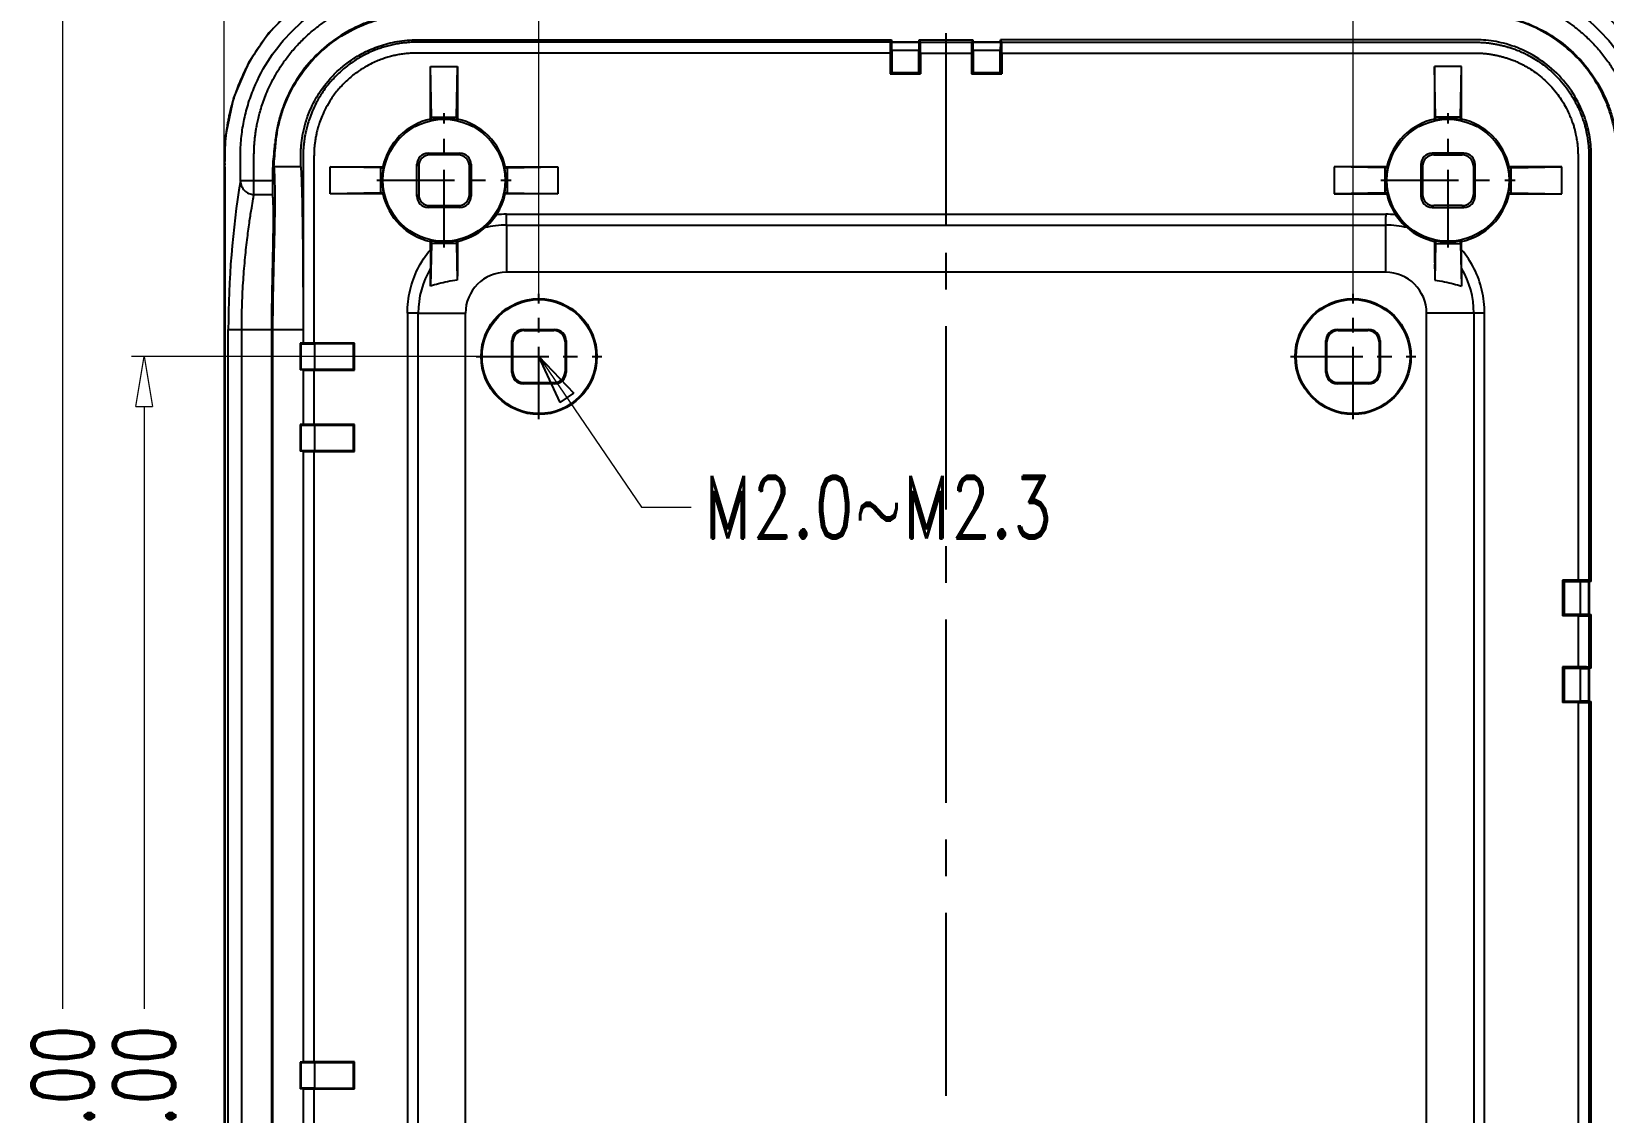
# Model space of a CAD drawing. Header units: millimetres. Extents: x 1204 to 1781, y 423 to 610.
# Drawn here: x 1635.8 to 1693.7, y 546.9 to 586.8 of the extents above; entities that cross this region are included whole.
import ezdxf

# ---------------------------------------------------------------- set-up
doc = ezdxf.new("R2010")
doc.units = ezdxf.units.MM
doc.linetypes.add('CENTER', pattern=[50.8, 31.75, -6.35, 6.35, -6.35])
doc.layers.add('dim', color=82, linetype='Continuous', lineweight=9)
doc.styles.add('ROMAND', font='romand.shx', dxfattribs={"width": 0.75, "bigfont": 'gbcbig.shx'})
doc.dimstyles.new('YanXiu', dxfattribs={"dimtxt": 2.5, "dimasz": 2.2, "dimexe": 1, "dimexo": 0, "dimgap": 0.66, "dimtad": 0, "dimzin": 1, "dimdsep": 46, "dimtxsty": 'ROMAND', "dimblk": 'CLOSEDBLANK', "dimcen": 0, "dimclrd": 3, "dimclre": 3, "dimclrt": 7, "dimazin": 0, "dimtfac": 1, "dimtofl": 0, "dimtmove": 0, "dimatfit": 3, "dimldrblk": 'CLOSEDBLANK', "dimfxl": 1, "dimlwd": 5, "dimlwe": 5, "dimarcsym": 0})

# ---------------------------------------------------------------- blocks, each defined once
blk = doc.blocks.new('_ClosedBlank')
at = {"color": 0, "linetype": 'ByBlock', "lineweight": -2}
for p, q in [((-1, 0.167), (0, 0)), ((-1, 0.167), (-1, -0.167)), ((0, 0), (-1, -0.167))]:
    blk.add_line(p, q, dxfattribs=at)
blk = doc.blocks.new('*D16')
at = {"layer": 'Defpoints', "color": 0}
for p in [(1652.169, 574.768), (1639.924, 518.768), (1652.169, 518.768)]:
    blk.add_point(p, dxfattribs=at)
at = {"layer": 'dim', "color": 3, "lineweight": 5}
for p, q in [((1652.169, 574.768), (1639.464, 574.768)), ((1639.924, 572.928), (1639.924, 550.719)), ((1639.924, 520.608), (1639.924, 542.817)), ((1652.169, 518.768), (1639.464, 518.768))]:
    blk.add_line(p, q, dxfattribs=at)
at = {"layer": 'dim', "color": 3, "lineweight": 5, "xscale": 1.84, "yscale": 1.84, "zscale": 1.84}
for p, rotation in [((1639.924, 574.768), 90), ((1639.924, 518.768), 270)]:
    blk.add_blockref('_ClosedBlank', p, dxfattribs=dict(at, rotation=rotation))
at = {"layer": 'dim', "color": 7, "insert": (1639.924, 546.768), "char_height": 2.3, "attachment_point": 5, "rotation": 90, "style": 'ROMAND'}
blk.add_mtext('56.00', dxfattribs=at)
blk = doc.blocks.new('*D17')
at = {"layer": 'Defpoints', "color": 0}
for p in [(1650.78, 589.268), (1636.924, 504.268), (1650.78, 504.268)]:
    blk.add_point(p, dxfattribs=at)
at = {"layer": 'dim', "color": 3, "lineweight": 5}
for p, q in [((1650.78, 589.268), (1636.464, 589.268)), ((1636.924, 587.428), (1636.924, 550.719)), ((1636.924, 506.108), (1636.924, 542.817)), ((1650.78, 504.268), (1636.464, 504.268))]:
    blk.add_line(p, q, dxfattribs=at)
at = {"layer": 'dim', "color": 3, "lineweight": 5, "xscale": 1.84, "yscale": 1.84, "zscale": 1.84}
for p, rotation in [((1636.924, 589.268), 90), ((1636.924, 504.268), 270)]:
    blk.add_blockref('_ClosedBlank', p, dxfattribs=dict(at, rotation=rotation))
at = {"layer": 'dim', "color": 7, "insert": (1636.924, 546.768), "char_height": 2.3, "attachment_point": 5, "rotation": 90, "style": 'ROMAND'}
blk.add_mtext('85.00', dxfattribs=at)
blk = doc.blocks.new('*D26')
at = {"layer": 'Defpoints', "color": 0}
for p in [(1684.479, 592.922), (1654.479, 577.078), (1684.479, 577.078)]:
    blk.add_point(p, dxfattribs=at)
at = {"layer": 'dim', "color": 3, "lineweight": 5}
for p, q in [((1654.479, 577.078), (1654.479, 593.382)), ((1684.479, 577.078), (1684.479, 593.382)), ((1656.319, 592.922), (1665.528, 592.922)), ((1682.639, 592.922), (1673.43, 592.922))]:
    blk.add_line(p, q, dxfattribs=at)
at = {"layer": 'dim', "color": 3, "lineweight": 5, "xscale": 1.84, "yscale": 1.84, "zscale": 1.84, "rotation": 180}
blk.add_blockref('_ClosedBlank', (1654.479, 592.922), dxfattribs=at)
at = {"layer": 'dim', "color": 3, "lineweight": 5, "xscale": 1.84, "yscale": 1.84, "zscale": 1.84}
blk.add_blockref('_ClosedBlank', (1684.479, 592.922), dxfattribs=at)
at = {"layer": 'dim', "color": 7, "insert": (1669.479, 592.922), "char_height": 2.3, "attachment_point": 5, "style": 'ROMAND'}
blk.add_mtext('30.00', dxfattribs=at)
blk = doc.blocks.new('*D27')
at = {"layer": 'Defpoints', "color": 0}
for p in [(1696.079, 595.922), (1642.879, 581.367), (1696.079, 581.367)]:
    blk.add_point(p, dxfattribs=at)
at = {"layer": 'dim', "color": 3, "lineweight": 5}
for p, q in [((1642.879, 581.367), (1642.879, 596.382)), ((1696.079, 581.367), (1696.079, 596.382)), ((1644.719, 595.922), (1665.528, 595.922)), ((1694.239, 595.922), (1673.43, 595.922))]:
    blk.add_line(p, q, dxfattribs=at)
at = {"layer": 'dim', "color": 3, "lineweight": 5, "xscale": 1.84, "yscale": 1.84, "zscale": 1.84, "rotation": 180}
blk.add_blockref('_ClosedBlank', (1642.879, 595.922), dxfattribs=at)
at = {"layer": 'dim', "color": 3, "lineweight": 5, "xscale": 1.84, "yscale": 1.84, "zscale": 1.84}
blk.add_blockref('_ClosedBlank', (1696.079, 595.922), dxfattribs=at)
at = {"layer": 'dim', "color": 7, "insert": (1669.479, 595.922), "char_height": 2.3, "attachment_point": 5, "style": 'ROMAND'}
blk.add_mtext('53.20', dxfattribs=at)
blk = doc.blocks.new('*u35')
at = {"color": 1, "linetype": 'CENTER', "ltscale": 0.212798}
blk.add_line((0, -42.5), (0, 42.5), dxfattribs=at)
at = {"color": 7, "linetype": 'Continuous'}
for p, q in [((-2.01, 39.68), (-2.054, 39.592)), ((-2.01, 39.68), (-2.01, 39.6)), ((-2.01, 39.6), (-0.99, 39.6)), ((-2.003, 39.585), (-2.01, 39.6)), ((-0.997, 39.585), (-2.003, 39.585)), ((-2, 39.28), (-2.003, 39.585)), ((-0.997, 39.585), (-1, 39.28)), ((-0.997, 39.585), (-0.99, 39.6)), ((-0.99, 39.68), (0.99, 39.68)), ((-0.946, 39.592), (-0.99, 39.68)), ((-0.99, 39.6), (-0.99, 39.68)), ((-0.946, 39.592), (0.946, 39.592)), ((0, 39.192), (0, 39.68)), ((0.99, 39.68), (0.946, 39.592)), ((0.99, 39.68), (0.99, 39.6)), ((0.99, 39.6), (2.01, 39.6)), ((0.997, 39.585), (0.99, 39.6)), ((2.003, 39.585), (0.997, 39.585)), ((1, 39.28), (0.997, 39.585)), ((2.003, 39.585), (2, 39.28)), ((2.003, 39.585), (2.01, 39.6)), ((2.054, 39.592), (2.01, 39.68)), ((2.01, 39.6), (2.01, 39.68)), ((-2.058, 39.192), (-2.058, 38.422)), ((-1, 39.28), (-2, 39.28)), ((-2, 39.28), (-2, 38.48)), ((-1, 38.48), (-1, 39.28)), ((-0.942, 39.192), (0.942, 39.192)), ((-0.942, 39.192), (-0.942, 38.422)), ((0.942, 39.192), (0.942, 38.422)), ((2, 39.28), (1, 39.28)), ((1, 39.28), (1, 38.48)), ((2, 38.48), (2, 39.28)), ((2.058, 39.192), (2.058, 38.422)), ((-19, 38.694), (-18, 38.694)), ((-19, 36.757), (-19, 38.694)), ((-18.965, 36.829), (-19, 38.694)), ((-18.035, 36.829), (-18, 38.694)), ((-18, 38.694), (-18, 36.757)), ((-2, 38.48), (-2.058, 38.422)), ((-2.058, 38.422), (-0.942, 38.422)), ((-2, 38.48), (-1, 38.48)), ((-1, 38.48), (-0.942, 38.422)), ((1, 38.48), (0.942, 38.422)), ((0.942, 38.422), (2.058, 38.422)), ((1, 38.48), (2, 38.48)), ((2, 38.48), (2.058, 38.422)), ((19, 38.694), (18, 38.694)), ((18, 38.694), (18, 36.757)), ((18.035, 36.829), (18, 38.694)), ((18.965, 36.829), (19, 38.694)), ((19, 36.757), (19, 38.694)), ((-18.965, 36.829), (-18.035, 36.829)), ((-18.965, 36.729), (-18.965, 36.829)), ((-18.035, 36.829), (-18.035, 36.729)), ((18.965, 36.829), (18.035, 36.829)), ((18.035, 36.829), (18.035, 36.729)), ((18.965, 36.729), (18.965, 36.829)), ((-19.089, 35.5), (-17.911, 35.5)), ((-19.089, 35.5), (-19.023, 35.434)), ((-17.977, 35.434), (-19.023, 35.434)), ((-17.977, 35.434), (-17.911, 35.5)), ((17.977, 35.434), (17.911, 35.5)), ((19.089, 35.5), (17.911, 35.5)), ((17.977, 35.434), (19.023, 35.434)), ((19.089, 35.5), (19.023, 35.434)), ((-23.78, 34.991), (-24.772, 34.991)), ((-20.829, 34.965), (-22.694, 35)), ((-22.694, 35), (-20.757, 35)), ((-22.694, 34), (-22.694, 35)), ((-20.829, 34.965), (-20.729, 34.965)), ((-20.829, 34.035), (-20.829, 34.965)), ((-19.5, 35.089), (-19.434, 35.023)), ((-19.5, 33.911), (-19.5, 35.089)), ((-19.434, 35.023), (-19.434, 33.977)), ((-17.566, 35.023), (-17.5, 35.089)), ((-17.566, 33.977), (-17.566, 35.023)), ((-17.5, 35.089), (-17.5, 33.911)), ((-16.271, 34.965), (-16.171, 34.965)), ((-16.243, 35), (-14.306, 35)), ((-16.171, 34.965), (-14.306, 35)), ((-16.171, 34.965), (-16.171, 34.035)), ((-14.306, 35), (-14.306, 34)), ((16.171, 34.965), (14.306, 35)), ((16.243, 35), (14.306, 35)), ((14.306, 35), (14.306, 34)), ((16.271, 34.965), (16.171, 34.965)), ((16.171, 34.965), (16.171, 34.035)), ((17.566, 35.023), (17.5, 35.089)), ((17.5, 35.089), (17.5, 33.911)), ((17.566, 33.977), (17.566, 35.023)), ((19.5, 35.089), (19.434, 35.023)), ((19.434, 35.023), (19.434, 33.977)), ((19.5, 33.911), (19.5, 35.089)), ((20.829, 34.965), (20.729, 34.965)), ((22.694, 35), (20.757, 35)), ((20.829, 34.965), (22.694, 35)), ((20.829, 34.035), (20.829, 34.965)), ((22.694, 34), (22.694, 35)), ((-26.6, 34.599), (-26.583, 34.599)), ((-26.6, 34.599), (-26.6, -34.599)), ((-26.583, 34.73), (-26.583, 34.599)), ((-24.814, 34.477), (-26.004, 34.478)), ((-25.504, 33.979), (-25.504, 34.477)), ((-25.504, 33.979), (-24.817, 33.979)), ((-20.829, 34.035), (-22.694, 34)), ((-20.757, 34), (-22.694, 34)), ((-20.729, 34.035), (-20.829, 34.035)), ((-19.434, 33.977), (-19.5, 33.911)), ((-17.566, 33.977), (-17.5, 33.911)), ((-16.171, 34.035), (-16.271, 34.035)), ((-14.306, 34), (-16.243, 34)), ((-16.171, 34.035), (-14.306, 34)), ((16.171, 34.035), (14.306, 34)), ((14.306, 34), (16.243, 34)), ((16.171, 34.035), (16.271, 34.035)), ((17.566, 33.977), (17.5, 33.911)), ((19.434, 33.977), (19.5, 33.911)), ((20.729, 34.035), (20.829, 34.035)), ((20.757, 34), (22.694, 34)), ((20.829, 34.035), (22.694, 34)), ((-19.023, 33.566), (-19.089, 33.5)), ((-17.911, 33.5), (-19.089, 33.5)), ((-19.023, 33.566), (-17.977, 33.566)), ((-17.977, 33.566), (-17.911, 33.5)), ((-16.203, 33.25), (16.203, 33.25)), ((0, 32.851), (0, 33.25)), ((17.977, 33.566), (17.911, 33.5)), ((17.911, 33.5), (19.089, 33.5)), ((19.023, 33.566), (17.977, 33.566)), ((19.023, 33.566), (19.089, 33.5)), ((-16.2, 32.851), (16.2, 32.851)), ((-16.2, 32.851), (-16.2, 31.11)), ((16.2, 32.851), (16.2, 31.11)), ((-19, 31.941), (-19, 32.243)), ((-18.965, 32.171), (-18.995, 30.592)), ((-18.965, 32.171), (-18.965, 32.271)), ((-18.035, 32.171), (-18.965, 32.171)), ((-18.035, 32.271), (-18.035, 32.171)), ((-18.035, 32.171), (-18.01, 30.815)), ((18.035, 32.171), (18.01, 30.815)), ((18.035, 32.271), (18.035, 32.171)), ((18.035, 32.171), (18.965, 32.171)), ((18.965, 32.171), (18.965, 32.271)), ((18.965, 32.171), (18.995, 30.592)), ((19, 31.941), (19, 32.243)), ((16.2, 31.11), (-16.2, 31.11)), ((-19.85, 29.603), (-19.85, -29.603)), ((-19.451, 29.6), (-17.71, 29.6)), ((-19.451, -29.6), (-19.451, 29.6)), ((-17.71, -29.6), (-17.71, 29.6)), ((19.451, 29.6), (17.71, 29.6)), ((17.71, -29.6), (17.71, 29.6)), ((19.451, 29.6), (19.451, -29.6)), ((19.85, -29.603), (19.85, 29.603)), ((-26.45, -29), (-26.45, 29)), ((-26.45, 29), (-23.694, 29)), ((-25.957, -29), (-25.957, 29)), ((-24.846, -29), (-24.846, 29)), ((-24.817, 29), (-24.817, -29)), ((-23.694, 29), (-23.694, 28.491)), ((-15.589, 29), (-14.411, 29)), ((-15.549, 28.961), (-15.589, 29)), ((-14.451, 28.961), (-14.411, 29)), ((14.451, 28.961), (14.411, 29)), ((14.411, 29), (15.589, 29)), ((15.549, 28.961), (15.589, 29)), ((-23.694, 28.491), (-23.796, 28.491)), ((-23.779, 28.474), (-23.796, 28.491)), ((-23.796, 28.491), (-23.796, 27.509)), ((-23.779, 28.474), (-23.27, 28.465)), ((-23.779, 28.474), (-23.779, 27.526)), ((-23.692, 28.493), (-23.694, 28.491)), ((-21.805, 28.5), (-23.292, 28.5)), ((-21.84, 28.465), (-23.27, 28.465)), ((-23.27, 28.465), (-23.27, 27.535)), ((-21.84, 28.465), (-21.805, 28.5)), ((-21.84, 27.535), (-21.84, 28.465)), ((-21.805, 27.5), (-21.805, 28.5)), ((-15.961, 28.549), (-16, 28.589)), ((-16, 27.411), (-16, 28.589)), ((-15.961, 27.451), (-15.961, 28.549)), ((-15.549, 28.961), (-14.451, 28.961)), ((-14.039, 28.549), (-14, 28.589)), ((-14.039, 28.549), (-14.039, 27.451)), ((-14, 28.589), (-14, 27.411)), ((14.039, 28.549), (14, 28.589)), ((14, 27.411), (14, 28.589)), ((14.039, 27.451), (14.039, 28.549)), ((14.451, 28.961), (15.549, 28.961)), ((15.961, 28.549), (16, 28.589)), ((15.961, 28.549), (15.961, 27.451)), ((16, 28.589), (16, 27.411)), ((-23.779, 27.526), (-23.796, 27.509)), ((-23.694, 27.509), (-23.796, 27.509)), ((-23.27, 27.535), (-23.779, 27.526)), ((-23.694, 27.509), (-23.692, 27.507)), ((-23.694, 27.509), (-23.694, 25.491)), ((-23.692, 27.507), (-23.692, 25.493)), ((-23.292, 27.5), (-23.292, 25.5)), ((-23.292, 27.5), (-21.805, 27.5)), ((-23.27, 27.535), (-21.84, 27.535)), ((-21.84, 27.535), (-21.805, 27.5)), ((-15.961, 27.451), (-16, 27.411)), ((-14.039, 27.451), (-14, 27.411)), ((14.039, 27.451), (14, 27.411)), ((15.961, 27.451), (16, 27.411)), ((-15.549, 27.039), (-15.589, 27)), ((-14.411, 27), (-15.589, 27)), ((-14.451, 27.039), (-15.549, 27.039)), ((-14.451, 27.039), (-14.411, 27)), ((14.451, 27.039), (14.411, 27)), ((15.589, 27), (14.411, 27)), ((15.549, 27.039), (14.451, 27.039)), ((15.549, 27.039), (15.589, 27)), ((-23.692, 25.493), (-23.694, 25.491)), ((-21.805, 25.5), (-23.292, 25.5)), ((-21.84, 25.465), (-21.805, 25.5)), ((-21.805, 24.5), (-21.805, 25.5)), ((-23.694, 25.491), (-23.796, 25.491)), ((-23.779, 25.474), (-23.796, 25.491)), ((-23.796, 25.491), (-23.796, 24.509)), ((-23.779, 25.474), (-23.27, 25.465)), ((-23.779, 25.474), (-23.779, 24.526)), ((-21.84, 25.465), (-23.27, 25.465)), ((-23.27, 25.465), (-23.27, 24.535)), ((-21.84, 24.535), (-21.84, 25.465)), ((-23.779, 24.526), (-23.796, 24.509)), ((-23.694, 24.509), (-23.796, 24.509)), ((-23.27, 24.535), (-23.779, 24.526)), ((-23.694, 24.509), (-23.692, 24.507)), ((-23.694, 24.509), (-23.694, 1.991)), ((-23.692, 24.507), (-23.692, 1.993)), ((-23.292, 24.5), (-23.292, 2)), ((-23.292, 24.5), (-21.805, 24.5)), ((-23.27, 24.535), (-21.84, 24.535)), ((-21.84, 24.535), (-21.805, 24.5)), ((22.78, 19.7), (22.722, 19.758)), ((22.722, 19.758), (22.722, 18.442)), ((23.292, 19.758), (22.722, 19.758)), ((22.78, 19.7), (22.78, 18.5)), ((23.38, 19.7), (22.78, 19.7)), ((23.38, 19.7), (23.685, 19.703)), ((23.38, 18.5), (23.38, 19.7)), ((23.685, 19.703), (23.7, 19.71)), ((23.685, 18.497), (23.685, 19.703)), ((23.78, 19.71), (23.692, 19.754)), ((23.7, 19.71), (23.7, 18.49)), ((23.78, 19.71), (23.7, 19.71)), ((22.78, 18.5), (22.722, 18.442)), ((23.292, 18.442), (22.722, 18.442)), ((22.78, 18.5), (23.38, 18.5)), ((23.292, 18.442), (23.292, 16.558)), ((23.685, 18.497), (23.38, 18.5)), ((23.685, 18.497), (23.7, 18.49)), ((23.692, 18.446), (23.78, 18.49)), ((23.692, 18.446), (23.692, 16.554)), ((23.7, 18.49), (23.78, 18.49)), ((23.78, 16.51), (23.78, 18.49)), ((22.78, 16.5), (22.722, 16.558)), ((22.722, 16.558), (22.722, 15.242)), ((23.292, 16.558), (22.722, 16.558)), ((22.78, 16.5), (22.78, 15.3)), ((23.38, 16.5), (22.78, 16.5)), ((23.38, 16.5), (23.685, 16.503)), ((23.38, 15.3), (23.38, 16.5)), ((23.685, 16.503), (23.7, 16.51)), ((23.685, 15.297), (23.685, 16.503)), ((23.78, 16.51), (23.692, 16.554)), ((23.7, 16.51), (23.7, 15.29)), ((23.78, 16.51), (23.7, 16.51)), ((22.78, 15.3), (22.722, 15.242)), ((23.292, 15.242), (22.722, 15.242)), ((22.78, 15.3), (23.38, 15.3)), ((23.292, 15.242), (23.292, -15.242)), ((23.685, 15.297), (23.38, 15.3)), ((23.685, 15.297), (23.7, 15.29)), ((23.692, 15.246), (23.78, 15.29)), ((23.692, 15.246), (23.692, -15.246)), ((23.7, 15.29), (23.78, 15.29)), ((23.78, -15.29), (23.78, 15.29)), ((-23.694, 1.991), (-23.796, 1.991)), ((-23.779, 1.974), (-23.796, 1.991)), ((-23.796, 1.991), (-23.796, 1.009)), ((-23.779, 1.974), (-23.27, 1.965)), ((-23.779, 1.974), (-23.779, 1.026)), ((-23.692, 1.993), (-23.694, 1.991)), ((-21.805, 2), (-23.292, 2)), ((-21.84, 1.965), (-23.27, 1.965)), ((-23.27, 1.965), (-23.27, 1.035)), ((-21.84, 1.965), (-21.805, 2)), ((-21.84, 1.035), (-21.84, 1.965)), ((-21.805, 1), (-21.805, 2)), ((-23.779, 1.026), (-23.796, 1.009)), ((-23.694, 1.009), (-23.796, 1.009)), ((-23.27, 1.035), (-23.779, 1.026)), ((-23.694, 1.009), (-23.692, 1.007)), ((-23.694, 1.009), (-23.694, -1.009)), ((-23.292, 1), (-21.805, 1)), ((-23.292, 1), (-23.292, -1)), ((-23.27, 1.035), (-21.84, 1.035)), ((-21.84, 1.035), (-21.805, 1))]:
    blk.add_line(p, q, dxfattribs=at)
at = {"color": 1, "linetype": 'CENTER', "ltscale": 0.09}
for p, q in [((-18.5, 32.025), (-18.5, 36.975)), ((18.5, 32.025), (18.5, 36.975)), ((-20.975, 34.5), (-16.025, 34.5)), ((16.025, 34.5), (20.975, 34.5))]:
    blk.add_line(p, q, dxfattribs=at)
at = {"color": 1, "linetype": 'CENTER', "ltscale": 0.084}
for p, q in [((-15, 25.69), (-15, 30.31)), ((15, 25.69), (15, 30.31)), ((-17.31, 28), (-12.69, 28)), ((12.69, 28), (17.31, 28))]:
    blk.add_line(p, q, dxfattribs=at)
at = {"color": 7, "linetype": 'Continuous'}
blk.add_lwpolyline([(-18.699, 42.5), (-20.166, 42.466), (-21.634, 42.165), (-22.916, 41.614), (-24.021, 40.862), (-24.954, 39.931), (-25.708, 38.827), (-26.262, 37.546), (-26.565, 36.079), (-26.6, 34.599)], dxfattribs=at)
for centre, radius in [((-18.5, 34.5), 2.25), ((18.5, 34.5), 2.25), ((-15, 28), 2.135), ((15, 28), 2.135), ((-15, 28), 2.1), ((15, 28), 2.1)]:
    blk.add_circle(centre, radius, dxfattribs=at)
for centre, radius, start, end in [((-18.5, 34.5), 2.312, 102.49225, 167.50775), ((-23.565, 31.07), 7.292, 50.89448, 51.24704), ((-18.5, 34.5), 2.277, 78.212, 101.788), ((-13.424, 31.055), 7.311, 128.7534, 129.10507), ((-18.5, 34.5), 2.312, 12.49225, 77.50775), ((18.5, 34.5), 2.312, 102.49225, 167.50775), ((13.424, 31.055), 7.311, 50.89493, 51.2466), ((18.5, 34.5), 2.277, 78.212, 101.788), ((23.565, 31.07), 7.292, 128.75296, 129.10552), ((18.5, 34.5), 2.312, 12.49225, 77.50775), ((-74.545, 40.074), 49.993, 354.29047, 355.14041), ((-140.042, 44.986), 115.702, 355.04412, 355.44902), ((-91.171, 36.29), 66.381, 358.43544, 358.97312), ((-18.5, 34.5), 2.277, 168.212, 191.788), ((-15.055, 39.576), 7.311, 218.7534, 219.10507), ((-21.93, 39.565), 7.292, 320.89448, 321.24704), ((-18.5, 34.5), 2.277, 348.212, 11.788), ((18.5, 34.5), 2.277, 168.212, 191.788), ((21.93, 39.565), 7.292, 218.75296, 219.10552), ((15.055, 39.576), 7.311, 320.89493, 321.2466), ((18.5, 34.5), 2.277, 348.212, 11.788), ((7.842, 28.957), 34.293, 170.7368, 179.92868), ((-15.07, 29.435), 7.292, 140.89448, 141.24704), ((-18.5, 34.5), 2.312, 192.49225, 257.50775), ((-18.5, 34.5), 2.312, 326.66076, 347.50775), ((-21.945, 29.424), 7.311, 38.7534, 39.10507), ((21.945, 29.424), 7.311, 140.89493, 141.2466), ((18.5, 34.5), 2.312, 192.49225, 213.33924), ((18.5, 34.5), 2.312, 282.49225, 347.50775), ((15.07, 29.435), 7.292, 38.75296, 39.10552), ((-18.46, 34.477), 2.265, 310.48619, 326.60086), ((-16.199, 29.891), 3.359, 90.0566, 96.31779), ((16.199, 29.891), 3.359, 83.68221, 89.9434), ((18.46, 34.477), 2.265, 213.39914, 229.51381), ((-18.519, 34.541), 2.352, 282.67142, 310.56462), ((-16.2, 29.6), 3.251, 90, 104.05102), ((16.2, 29.6), 3.251, 75.94898, 90), ((18.519, 34.541), 2.352, 229.43538, 257.32859), ((-23.576, 37.945), 7.311, 308.7534, 309.10507), ((88.517, 31.976), 107.517, 180.01837, 180.38362), ((-18.5, 34.5), 2.277, 258.212, 281.788), ((-13.439, 37.925), 7.286, 230.8944, 231.21693), ((13.439, 37.925), 7.286, 308.78307, 309.1056), ((18.5, 34.5), 2.277, 258.212, 281.788), ((23.576, 37.945), 7.311, 230.89493, 231.2466), ((-88.517, 31.976), 107.517, 359.61638, 359.98163), ((-16.2, 29.6), 3.251, 149.38112, 180), ((-187.182, 30.176), 168.188, 0.14199, 0.36794), ((-16.2, 29.6), 1.51, 90, 180), ((16.2, 29.6), 1.51, 0, 90), ((187.182, 30.176), 168.188, 179.63206, 179.85801), ((16.2, 29.6), 3.251, 0, 30.61888)]:
    blk.add_arc(centre, radius, start, end, dxfattribs=at)
for centre, major_axis, start_param, end_param in [((-19.088, 35.088), (-0.291, 0.291), -0.78536, 0.78536), ((-19.023, 35.023), (0.291, -0.291), 2.356233, 3.926953), ((-17.977, 35.023), (0.291, 0.291), -0.78536, 0.78536), ((-17.912, 35.088), (-0.291, -0.291), 2.356233, 3.926953), ((17.912, 35.088), (0.291, -0.291), 2.356233, 3.926953), ((17.977, 35.023), (0.291, -0.291), 2.356233, 3.926953), ((19.023, 35.023), (0.291, 0.291), -0.78536, 0.78536), ((19.088, 35.088), (0.291, 0.291), -0.78536, 0.78536), ((-19.088, 33.912), (0.291, 0.291), 2.356233, 3.926953), ((-19.023, 33.977), (0.291, 0.291), 2.356233, 3.926953), ((-17.977, 33.977), (0.291, -0.291), -0.78536, 0.78536), ((-17.912, 33.912), (-0.291, 0.291), 2.356233, 3.926953), ((17.912, 33.912), (0.291, 0.291), 2.356233, 3.926953), ((17.977, 33.977), (0.291, 0.291), 2.356233, 3.926953), ((19.023, 33.977), (-0.291, 0.291), 2.356233, 3.926953), ((19.088, 33.912), (0.291, -0.291), -0.78536, 0.78536), ((-15.588, 28.588), (-0.291, 0.291), -0.78536, 0.78536), ((-14.412, 28.588), (0.291, 0.291), -0.78536, 0.78536), ((14.412, 28.588), (-0.291, 0.291), -0.78536, 0.78536), ((15.588, 28.588), (0.291, 0.291), -0.78536, 0.78536), ((-15.549, 28.549), (0.291, -0.291), 2.356233, 3.926953), ((-14.451, 28.549), (-0.291, -0.291), 2.356233, 3.926953), ((14.451, 28.549), (0.291, -0.291), 2.356233, 3.926953), ((15.549, 28.549), (-0.291, -0.291), 2.356233, 3.926953), ((-15.588, 27.412), (0.291, 0.291), -3.926953, -2.356233), ((-15.549, 27.451), (0.291, 0.291), 2.356233, 3.926953), ((-14.451, 27.451), (-0.291, 0.291), 2.356233, 3.926953), ((-14.412, 27.412), (-0.291, 0.291), -3.926953, -2.356233), ((14.412, 27.412), (0.291, 0.291), -3.926953, -2.356233), ((14.451, 27.451), (0.291, 0.291), 2.356233, 3.926953), ((15.549, 27.451), (-0.291, 0.291), 2.356233, 3.926953), ((15.588, 27.412), (-0.291, 0.291), -3.926953, -2.356233)]:
    blk.add_ellipse(centre, major_axis=major_axis, ratio=0.999924, start_param=start_param, end_param=end_param, dxfattribs=at)
for points, start_tangent, end_tangent in [([(-19.434, 42.483), (-19.525, 42.482), (-19.665, 42.479), (-19.811, 42.474), (-19.959, 42.466), (-20.105, 42.455), (-20.249, 42.441), (-20.393, 42.424), (-20.536, 42.404), (-20.681, 42.381), (-20.832, 42.353), (-20.996, 42.319), (-21.18, 42.276), (-21.386, 42.222), (-21.615, 42.154), (-21.866, 42.07), (-22.137, 41.966), (-22.43, 41.84), (-22.743, 41.688), (-23.078, 41.503), (-23.443, 41.274), (-23.836, 40.99), (-24.236, 40.654), (-24.618, 40.283), (-24.962, 39.895), (-25.259, 39.508), (-25.503, 39.143), (-25.701, 38.807), (-25.863, 38.495), (-25.998, 38.2), (-26.113, 37.918), (-26.21, 37.649), (-26.29, 37.398), (-26.354, 37.169), (-26.404, 36.963), (-26.444, 36.78), (-26.474, 36.618), (-26.498, 36.476), (-26.516, 36.35), (-26.531, 36.233), (-26.544, 36.121), (-26.555, 36.007), (-26.564, 35.892), (-26.571, 35.776), (-26.576, 35.66), (-26.58, 35.546), (-26.582, 35.435), (-26.583, 35.326), (-26.583, 35.304)], (-0.999959, -0.009046), (-0.007122, -0.999975)), ([(19.434, 42.483), (19.525, 42.482), (19.665, 42.479), (19.811, 42.474), (19.959, 42.466), (20.105, 42.455), (20.249, 42.441), (20.393, 42.424), (20.536, 42.404), (20.681, 42.381), (20.832, 42.353), (20.996, 42.319), (21.18, 42.276), (21.386, 42.222), (21.615, 42.154), (21.866, 42.07), (22.137, 41.966), (22.43, 41.84), (22.743, 41.688), (23.078, 41.503), (23.443, 41.274), (23.836, 40.99), (24.236, 40.654), (24.618, 40.283), (24.962, 39.895), (25.259, 39.508), (25.503, 39.143), (25.701, 38.807), (25.863, 38.495), (25.998, 38.2), (26.113, 37.918), (26.21, 37.649), (26.29, 37.398), (26.354, 37.169), (26.404, 36.963), (26.444, 36.78), (26.474, 36.618), (26.498, 36.476), (26.516, 36.35), (26.531, 36.233), (26.544, 36.121), (26.555, 36.007), (26.564, 35.892), (26.571, 35.776), (26.576, 35.66), (26.58, 35.546), (26.582, 35.435), (26.583, 35.326), (26.583, 35.304)], (0.999959, -0.009046), (0.007122, -0.999975)), ([(-26.004, 34.477), (-26.004, 34.847), (-26.004, 35.4), (-25.996, 35.719), (-25.972, 36.037), (-25.879, 36.669), (-25.724, 37.288), (-25.509, 37.889), (-24.908, 39.013), (-24.099, 39.999), (-23.113, 40.808), (-21.989, 41.409), (-21.388, 41.624), (-20.769, 41.779), (-20.137, 41.872), (-19.819, 41.896), (-19.5, 41.904), (-18.891, 41.904), (-18.281, 41.904), (-17.062, 41.904), (-15.844, 41.904), (-14.625, 41.904), (-12.188, 41.904), (-9.75, 41.904), (-7.313, 41.904), (-4.875, 41.904), (0, 41.904)], (0.000826, 1), (1, 0)), ([(0, 41.904), (4.875, 41.904), (7.312, 41.904), (9.75, 41.904), (12.187, 41.904), (14.625, 41.904), (15.844, 41.904), (17.062, 41.904), (18.281, 41.904), (18.891, 41.904), (19.5, 41.904), (19.819, 41.896), (20.137, 41.872), (20.769, 41.779), (21.388, 41.624), (21.989, 41.409), (23.113, 40.808), (24.099, 39.999), (24.908, 39.013), (25.509, 37.889), (25.724, 37.288), (25.879, 36.669), (25.972, 36.037), (25.996, 35.719), (26.004, 35.4), (26.004, 34.847), (26.004, 34.294), (26.004, 33.187), (26.004, 32.081), (26.004, 30.975), (26.004, 28.762), (26.004, 26.55), (26.004, 24.337), (26.004, 22.125), (26.004, 17.7), (26.004, 13.275), (26.004, 8.85), (26.004, 0), (26.004, -8.85), (26.004, -13.275), (26.004, -17.7), (26.004, -22.125), (26.004, -24.338), (26.004, -26.55), (26.004, -28.763), (26.004, -30.975), (26.004, -32.081), (26.004, -33.187), (26.004, -34.294), (26.004, -34.847), (26.004, -35.4), (25.996, -35.719), (25.972, -36.037), (25.879, -36.669), (25.724, -37.288), (25.509, -37.889), (24.908, -39.013), (24.099, -39.999), (23.113, -40.808), (21.989, -41.409), (21.388, -41.624), (20.769, -41.779), (20.137, -41.872), (19.819, -41.896), (19.5, -41.904), (18.891, -41.904), (18.281, -41.904), (17.062, -41.904), (15.844, -41.904), (14.625, -41.904), (12.187, -41.904), (9.75, -41.904), (7.312, -41.904), (4.875, -41.904), (0, -41.904)], (1, 0), (-1, 0)), ([(-25.504, 34.477), (-25.504, 34.637), (-25.504, 34.786), (-25.504, 34.935), (-25.504, 35.087), (-25.505, 35.238), (-25.504, 35.387), (-25.502, 35.534), (-25.497, 35.677), (-25.489, 35.819), (-25.478, 35.96), (-25.462, 36.102), (-25.443, 36.251), (-25.418, 36.411), (-25.384, 36.591), (-25.34, 36.795), (-25.28, 37.025), (-25.202, 37.279), (-25.106, 37.548), (-24.99, 37.831), (-24.847, 38.13), (-24.671, 38.45), (-24.453, 38.793), (-24.181, 39.16), (-23.857, 39.531), (-23.515, 39.863), (-23.182, 40.142), (-22.859, 40.376), (-22.55, 40.571), (-22.254, 40.735), (-21.972, 40.871), (-21.709, 40.983), (-21.466, 41.073), (-21.24, 41.146), (-21.031, 41.205), (-20.839, 41.253), (-20.664, 41.29), (-20.505, 41.319), (-20.358, 41.342), (-20.216, 41.361), (-20.074, 41.376), (-19.93, 41.388), (-19.786, 41.397), (-19.644, 41.402), (-19.502, 41.404), (-19.348, 41.405), (-19.172, 41.405), (-18.971, 41.404), (-18.745, 41.404), (-18.504, 41.404), (-18.254, 41.404), (-17.996, 41.404), (-17.73, 41.404), (-17.447, 41.404), (-17.139, 41.404), (-16.799, 41.404), (-16.431, 41.404), (-16.034, 41.404), (-15.605, 41.404), (-15.14, 41.404), (-14.637, 41.404), (-14.095, 41.404), (-13.514, 41.404), (-12.89, 41.404), (-12.218, 41.404), (-11.49, 41.404), (-10.702, 41.404), (-9.849, 41.404), (-8.925, 41.404), (-7.927, 41.404), (-6.848, 41.404), (-5.682, 41.404), (-4.421, 41.404), (-3.058, 41.404), (-1.586, 41.404), (0, 41.404)], (0.000818, 1), (1, 0)), ([(0, 41.404), (1.612, 41.404), (3.107, 41.404), (4.494, 41.404), (5.78, 41.404), (6.974, 41.404), (8.081, 41.404), (9.108, 41.404), (10.06, 41.404), (10.942, 41.404), (11.759, 41.404), (12.516, 41.404), (13.22, 41.404), (13.876, 41.404), (14.49, 41.404), (15.06, 41.404), (15.587, 41.404), (16.075, 41.404), (16.529, 41.404), (16.947, 41.404), (17.315, 41.404), (17.643, 41.404), (17.944, 41.404), (18.226, 41.404), (18.488, 41.404), (18.729, 41.404), (18.946, 41.404), (19.141, 41.405), (19.314, 41.405), (19.468, 41.404), (19.608, 41.402), (19.739, 41.399), (19.868, 41.393), (20.001, 41.383), (20.138, 41.37), (20.28, 41.353), (20.426, 41.332), (20.577, 41.306), (20.732, 41.276), (20.894, 41.24), (21.068, 41.196), (21.257, 41.141), (21.467, 41.072), (21.703, 40.985), (21.965, 40.874), (22.241, 40.742), (22.527, 40.585), (22.827, 40.397), (23.144, 40.171), (23.479, 39.896), (23.827, 39.562), (24.173, 39.17), (24.456, 38.788), (24.68, 38.435), (24.858, 38.11), (24.999, 37.808), (25.115, 37.525), (25.21, 37.255), (25.285, 37.007), (25.342, 36.784), (25.385, 36.588), (25.417, 36.415), (25.442, 36.262), (25.46, 36.119), (25.476, 35.98), (25.488, 35.839), (25.496, 35.695), (25.501, 35.55), (25.504, 35.403), (25.505, 35.257), (25.505, 35.109), (25.504, 34.961), (25.504, 34.817), (25.504, 34.668), (25.504, 34.504), (25.504, 34.325), (25.504, 34.136), (25.504, 33.938), (25.504, 33.728), (25.504, 33.503), (25.504, 33.26), (25.504, 32.996), (25.504, 32.708), (25.504, 32.393), (25.504, 32.048), (25.504, 31.678), (25.504, 31.281), (25.504, 30.855), (25.504, 30.394), (25.504, 29.895), (25.504, 29.359), (25.504, 28.784), (25.504, 28.168), (25.504, 27.506), (25.504, 26.792), (25.504, 26.022), (25.504, 25.19), (25.504, 24.292), (25.504, 23.324), (25.504, 22.28), (25.504, 21.155), (25.504, 19.942), (25.504, 18.634), (25.504, 17.225), (25.504, 15.706), (25.504, 14.068), (25.504, 12.303), (25.504, 10.401), (25.504, 8.35), (25.504, 6.141), (25.504, 3.759), (25.504, 1.193), (25.504, -1.574), (25.504, -4.548), (25.504, -7.517), (25.504, -10.186), (25.504, -12.536), (25.504, -14.624), (25.504, -16.493), (25.504, -18.173), (25.504, -19.689), (25.504, -21.063), (25.504, -22.311), (25.504, -23.447), (25.504, -24.485), (25.504, -25.433), (25.504, -26.3), (25.504, -27.093), (25.504, -27.821), (25.504, -28.491), (25.504, -29.11), (25.504, -29.684), (25.504, -30.215), (25.504, -30.703), (25.504, -31.152), (25.504, -31.567), (25.504, -31.951), (25.504, -32.309), (25.504, -32.636), (25.504, -32.934), (25.504, -33.206), (25.504, -33.456), (25.504, -33.685), (25.504, -33.899), (25.504, -34.1), (25.504, -34.292), (25.504, -34.473), (25.504, -34.642), (25.504, -34.794), (25.504, -34.941), (25.504, -35.093), (25.505, -35.244), (25.504, -35.394), (25.502, -35.543), (25.497, -35.69), (25.488, -35.835), (25.476, -35.979), (25.46, -36.119), (25.441, -36.263), (25.417, -36.415), (25.386, -36.582), (25.345, -36.77), (25.292, -36.982), (25.222, -37.219), (25.133, -37.477), (25.027, -37.745), (24.9, -38.025), (24.745, -38.321), (24.556, -38.637), (24.325, -38.973), (24.04, -39.328), (23.695, -39.695), (23.34, -40.015), (22.996, -40.281), (22.667, -40.501), (22.353, -40.683), (22.054, -40.834), (21.77, -40.958), (21.509, -41.058), (21.27, -41.137), (21.048, -41.201), (20.844, -41.251), (20.658, -41.291), (20.491, -41.321), (20.34, -41.345), (20.197, -41.363), (20.056, -41.378), (19.912, -41.39), (19.767, -41.398), (19.622, -41.402), (19.481, -41.404), (19.335, -41.405), (19.169, -41.405), (18.978, -41.404), (18.763, -41.404), (18.528, -41.404), (18.282, -41.404), (18.028, -41.404), (17.768, -41.404), (17.498, -41.404), (17.208, -41.404), (16.891, -41.404), (16.543, -41.404), (16.169, -41.404), (15.767, -41.404), (15.333, -41.404), (14.865, -41.404), (14.358, -41.404), (13.814, -41.404), (13.233, -41.404), (12.611, -41.404), (11.942, -41.404), (11.22, -41.404), (10.44, -41.404), (9.598, -41.404), (8.689, -41.404), (7.709, -41.404), (6.653, -41.404), (5.515, -41.404), (4.288, -41.404), (2.964, -41.404), (1.538, -41.404), (0, -41.404)], (1, 0), (-1, 0)), ([(0, 40.65), (-4.875, 40.65), (-7.313, 40.65), (-9.75, 40.65), (-12.188, 40.65), (-14.625, 40.65), (-15.844, 40.65), (-17.063, 40.65), (-18.28, 40.65), (-18.894, 40.65), (-19.488, 40.65), (-19.76, 40.644), (-20.015, 40.625), (-20.523, 40.549), (-21.025, 40.424), (-21.509, 40.251), (-22.417, 39.765), (-23.212, 39.112), (-23.865, 38.317), (-24.351, 37.409), (-24.524, 36.925), (-24.649, 36.423), (-24.725, 35.915), (-24.732, 35.838)], (-1, 0), (-0.084711, -0.996406)), ([(-24.704, 35.805), (-24.695, 35.912), (-24.62, 36.417), (-24.495, 36.916), (-24.323, 37.397), (-23.84, 38.3), (-23.191, 39.091), (-22.4, 39.74), (-21.497, 40.223), (-21.016, 40.395), (-20.517, 40.52), (-20.012, 40.595), (-19.759, 40.613), (-19.488, 40.62), (-18.894, 40.62), (-18.28, 40.62), (-17.063, 40.62), (-15.844, 40.62), (-14.625, 40.62), (-12.188, 40.62), (-9.75, 40.62), (-7.313, 40.62), (-4.875, 40.62), (0, 40.62)], (0.078491, 0.996915), (1, 0)), ([(0, 40.65), (4.875, 40.65), (7.312, 40.65), (9.75, 40.65), (12.187, 40.65), (14.625, 40.65), (15.844, 40.65), (17.063, 40.65), (18.28, 40.65), (18.894, 40.65), (19.488, 40.65), (19.76, 40.644), (20.015, 40.625), (20.523, 40.549), (21.025, 40.424), (21.509, 40.251), (22.417, 39.765), (23.212, 39.112), (23.865, 38.317), (24.351, 37.409), (24.524, 36.925), (24.649, 36.423), (24.725, 35.915), (24.744, 35.66), (24.75, 35.388), (24.75, 34.85), (24.75, 34.293), (24.75, 33.188), (24.75, 32.081), (24.75, 30.975), (24.75, 28.762), (24.75, 26.55), (24.75, 24.337), (24.75, 22.125), (24.75, 17.7), (24.75, 13.275), (24.75, 8.85), (24.75, 0), (24.75, -8.85), (24.75, -13.275), (24.75, -17.7), (24.75, -22.125), (24.75, -24.338), (24.75, -26.55), (24.75, -28.763), (24.75, -30.975), (24.75, -32.081), (24.75, -33.188), (24.75, -34.293), (24.75, -34.85), (24.75, -35.388), (24.744, -35.66), (24.725, -35.915), (24.649, -36.423), (24.524, -36.925), (24.351, -37.409), (23.865, -38.317), (23.212, -39.112), (22.417, -39.765), (21.509, -40.251), (21.025, -40.424), (20.523, -40.549), (20.015, -40.625), (19.76, -40.644), (19.488, -40.65), (18.894, -40.65), (18.28, -40.65), (17.063, -40.65), (15.844, -40.65), (14.625, -40.65), (12.187, -40.65), (9.75, -40.65), (7.312, -40.65), (4.875, -40.65), (0, -40.65)], (1, 0), (-1, 0)), ([(0, -40.62), (4.875, -40.62), (7.312, -40.62), (9.75, -40.62), (12.187, -40.62), (14.625, -40.62), (15.844, -40.62), (17.063, -40.62), (18.28, -40.62), (18.894, -40.62), (19.488, -40.62), (19.759, -40.613), (20.012, -40.595), (20.517, -40.52), (21.016, -40.395), (21.497, -40.223), (22.4, -39.74), (23.191, -39.091), (23.84, -38.3), (24.323, -37.397), (24.495, -36.916), (24.62, -36.417), (24.695, -35.912), (24.713, -35.659), (24.72, -35.388), (24.72, -34.85), (24.72, -34.292), (24.72, -33.188), (24.72, -32.081), (24.72, -30.975), (24.72, -28.763), (24.72, -26.55), (24.72, -24.338), (24.72, -22.125), (24.72, -17.7), (24.72, -13.275), (24.72, -8.85), (24.72, 0), (24.72, 8.85), (24.72, 13.275), (24.72, 17.7), (24.72, 22.125), (24.72, 24.337), (24.72, 26.55), (24.72, 28.762), (24.72, 30.975), (24.72, 32.081), (24.72, 33.188), (24.72, 34.292), (24.72, 34.85), (24.72, 35.388), (24.713, 35.659), (24.695, 35.912), (24.62, 36.417), (24.495, 36.916), (24.323, 37.397), (23.84, 38.3), (23.191, 39.091), (22.4, 39.74), (21.497, 40.223), (21.016, 40.395), (20.517, 40.52), (20.012, 40.595), (19.759, 40.613), (19.488, 40.62), (18.894, 40.62), (18.28, 40.62), (17.063, 40.62), (15.844, 40.62), (14.625, 40.62), (12.187, 40.62), (9.75, 40.62), (7.312, 40.62), (4.875, 40.62), (0, 40.62)], (1, 0), (-1, 0)), ([(-23.78, 34.991), (-23.781, 35.136), (-23.781, 35.283), (-23.779, 35.429), (-23.776, 35.574), (-23.768, 35.719), (-23.754, 35.87), (-23.732, 36.035), (-23.702, 36.214), (-23.659, 36.411), (-23.602, 36.622), (-23.527, 36.85), (-23.431, 37.093), (-23.309, 37.352), (-23.155, 37.627), (-22.963, 37.915), (-22.725, 38.213), (-22.432, 38.518), (-22.074, 38.819), (-21.639, 39.107), (-21.116, 39.363), (-20.488, 39.564), (-19.772, 39.672), (-19.033, 39.68), (-18.25, 39.68), (-17.396, 39.68), (-16.47, 39.68), (-15.467, 39.68), (-14.382, 39.68), (-13.211, 39.68), (-11.947, 39.68), (-10.584, 39.68), (-9.115, 39.68), (-7.532, 39.68), (-5.826, 39.68), (-3.988, 39.68), (-2.01, 39.68)], (-0.002752, 0.999996), (1, 0)), ([(-2.054, 39.592), (-4.565, 39.592), (-6.76, 39.592), (-8.686, 39.592), (-10.374, 39.592), (-11.853, 39.592), (-13.145, 39.592), (-14.294, 39.592), (-15.356, 39.592), (-16.296, 39.592), (-17.076, 39.592), (-17.713, 39.592), (-18.242, 39.592), (-18.685, 39.591), (-19.06, 39.592), (-19.38, 39.592), (-19.655, 39.589), (-19.886, 39.574), (-20.09, 39.55), (-20.289, 39.517), (-20.486, 39.474), (-20.68, 39.422), (-20.871, 39.361), (-21.074, 39.285), (-21.319, 39.177), (-21.622, 39.015), (-21.967, 38.789), (-22.333, 38.489), (-22.695, 38.113), (-22.997, 37.712), (-23.211, 37.35), (-23.359, 37.035), (-23.463, 36.765), (-23.535, 36.535), (-23.585, 36.342), (-23.618, 36.18), (-23.642, 36.041), (-23.66, 35.908), (-23.675, 35.776), (-23.685, 35.638), (-23.69, 35.479), (-23.692, 35.293), (-23.692, 35.076), (-23.692, 34.818), (-23.691, 34.512), (-23.692, 34.149), (-23.692, 33.725), (-23.692, 33.219), (-23.692, 32.608), (-23.692, 31.864), (-23.692, 30.933), (-23.692, 29.807), (-23.692, 28.493)], (-1, 0), (-0.000003, -1)), ([(-2.054, 39.592), (-2.055, 39.583), (-2.055, 39.559), (-2.056, 39.522), (-2.057, 39.472), (-2.057, 39.412), (-2.057, 39.343), (-2.058, 39.269), (-2.058, 39.192)], (-0.447186, -0.894441), (0, -1)), ([(-0.942, 39.192), (-0.942, 39.269), (-0.943, 39.343), (-0.943, 39.412), (-0.943, 39.472), (-0.944, 39.522), (-0.945, 39.559), (-0.945, 39.583), (-0.946, 39.592)], (0, 1), (-0.447186, 0.894441)), ([(0.946, 39.592), (0.945, 39.583), (0.945, 39.559), (0.944, 39.522), (0.943, 39.472), (0.943, 39.412), (0.943, 39.343), (0.942, 39.269), (0.942, 39.192)], (-0.447186, -0.894441), (0, -1)), ([(23.78, 19.71), (23.78, 21.482), (23.78, 23.131), (23.78, 24.664), (23.78, 26.09), (23.78, 27.415), (23.78, 28.645), (23.78, 29.788), (23.78, 30.849), (23.78, 31.834), (23.78, 32.746), (23.78, 33.586), (23.78, 34.362), (23.78, 35.071), (23.767, 35.733), (23.653, 36.435), (23.384, 37.197), (22.911, 37.985), (22.233, 38.694), (21.438, 39.216), (20.638, 39.526), (19.897, 39.662), (19.214, 39.681), (18.506, 39.68), (17.733, 39.68), (16.896, 39.68), (15.99, 39.68), (15.011, 39.68), (13.956, 39.68), (12.818, 39.68), (11.592, 39.68), (10.272, 39.68), (8.852, 39.68), (7.323, 39.68), (5.679, 39.68), (3.911, 39.68), (2.01, 39.68)], (0, 1), (-1, 0)), ([(2.054, 39.592), (3.924, 39.592), (5.617, 39.592), (7.154, 39.592), (8.552, 39.592), (9.821, 39.592), (10.972, 39.592), (12.016, 39.592), (12.962, 39.592), (13.825, 39.592), (14.632, 39.592), (15.398, 39.592), (16.096, 39.592), (16.707, 39.592), (17.234, 39.592), (17.689, 39.592), (18.086, 39.592), (18.434, 39.592), (18.741, 39.591), (19.013, 39.592), (19.256, 39.592), (19.473, 39.592), (19.666, 39.588), (19.838, 39.578), (19.99, 39.563), (20.135, 39.543), (20.281, 39.518), (20.426, 39.488), (20.568, 39.453), (20.709, 39.413), (20.849, 39.369), (20.994, 39.316), (21.157, 39.25), (21.348, 39.162), (21.571, 39.044), (21.819, 38.892), (22.082, 38.702), (22.351, 38.472), (22.619, 38.2), (22.862, 37.904), (23.056, 37.62), (23.204, 37.362), (23.319, 37.129), (23.407, 36.919), (23.474, 36.732), (23.526, 36.567), (23.565, 36.422), (23.595, 36.294), (23.618, 36.182), (23.636, 36.081), (23.65, 35.984), (23.663, 35.888), (23.673, 35.791), (23.682, 35.692), (23.688, 35.583), (23.691, 35.46), (23.692, 35.324), (23.692, 35.172), (23.692, 34.997), (23.692, 34.799), (23.691, 34.573), (23.692, 34.317), (23.692, 34.03), (23.692, 33.708), (23.692, 33.339), (23.692, 32.916), (23.692, 32.431), (23.692, 31.867), (23.692, 31.199), (23.692, 30.424), (23.692, 29.552), (23.692, 28.575), (23.692, 27.487), (23.692, 26.273), (23.692, 24.912), (23.692, 23.383), (23.692, 21.671), (23.692, 19.754)], (1, 0), (0, -1)), ([(2.058, 39.192), (2.058, 39.269), (2.057, 39.343), (2.057, 39.412), (2.057, 39.472), (2.056, 39.522), (2.055, 39.559), (2.055, 39.583), (2.054, 39.592)], (0, 1), (-0.447186, 0.894441)), ([(-2.058, 39.192), (-4.567, 39.192), (-6.762, 39.192), (-8.687, 39.192), (-10.375, 39.192), (-11.853, 39.192), (-13.144, 39.192), (-14.293, 39.192), (-15.354, 39.192), (-16.293, 39.192), (-17.072, 39.192), (-17.71, 39.192), (-18.237, 39.192), (-18.68, 39.191), (-19.056, 39.192), (-19.375, 39.192), (-19.64, 39.189), (-19.849, 39.176), (-20.033, 39.154), (-20.214, 39.124), (-20.391, 39.086), (-20.565, 39.039), (-20.738, 38.984), (-20.922, 38.915), (-21.144, 38.817), (-21.417, 38.671), (-21.73, 38.467), (-22.061, 38.196), (-22.388, 37.856), (-22.662, 37.493), (-22.856, 37.166), (-22.99, 36.882), (-23.084, 36.636), (-23.15, 36.428), (-23.194, 36.254), (-23.225, 36.109), (-23.246, 35.982), (-23.263, 35.861), (-23.277, 35.74), (-23.286, 35.618), (-23.291, 35.474), (-23.292, 35.296), (-23.292, 35.082), (-23.292, 34.824), (-23.292, 34.517), (-23.292, 34.155), (-23.292, 33.73), (-23.292, 33.224), (-23.292, 32.613), (-23.292, 31.87), (-23.292, 30.939), (-23.292, 29.814), (-23.292, 28.5)], (-1, 0), (-0.000003, -1)), ([(2.058, 39.192), (3.927, 39.192), (5.62, 39.192), (7.157, 39.192), (8.554, 39.192), (9.823, 39.192), (10.974, 39.192), (12.018, 39.192), (12.964, 39.192), (13.826, 39.192), (14.633, 39.192), (15.399, 39.192), (16.097, 39.192), (16.708, 39.192), (17.234, 39.192), (17.69, 39.192), (18.086, 39.192), (18.434, 39.192), (18.741, 39.192), (19.014, 39.192), (19.256, 39.193), (19.47, 39.192), (19.654, 39.188), (19.807, 39.179), (19.943, 39.165), (20.076, 39.147), (20.209, 39.125), (20.339, 39.098), (20.467, 39.066), (20.594, 39.03), (20.721, 38.99), (20.853, 38.942), (21, 38.883), (21.172, 38.803), (21.374, 38.696), (21.598, 38.558), (21.836, 38.387), (22.08, 38.179), (22.322, 37.933), (22.541, 37.665), (22.717, 37.408), (22.851, 37.175), (22.954, 36.964), (23.034, 36.775), (23.095, 36.606), (23.142, 36.456), (23.177, 36.325), (23.204, 36.211), (23.225, 36.11), (23.241, 36.018), (23.254, 35.93), (23.266, 35.842), (23.275, 35.755), (23.283, 35.667), (23.288, 35.57), (23.291, 35.455), (23.292, 35.323), (23.292, 35.172), (23.292, 34.998), (23.292, 34.799), (23.292, 34.573), (23.292, 34.317), (23.292, 34.031), (23.292, 33.708), (23.292, 33.34), (23.292, 32.917), (23.292, 32.432), (23.292, 31.869), (23.292, 31.201), (23.292, 30.426), (23.292, 29.554), (23.292, 28.577), (23.292, 27.489), (23.292, 26.276), (23.292, 24.915), (23.292, 23.386), (23.292, 21.674), (23.292, 19.758)], (1, 0), (0, -1)), ([(-24.732, 35.838), (-24.723, 35.835), (-24.714, 35.824), (-24.704, 35.805)], (0.997191, -0.074899), (0.383898, -0.923375)), ([(-26.583, 35.304), (-26.584, 35.214), (-26.584, 35.098), (-26.584, 34.979), (-26.583, 34.856), (-26.583, 34.73)], (-0.007122, -0.999975), (0.001052, -0.999999)), ([(-24.772, 34.991), (-24.752, 34.715), (-24.74, 34.279), (-24.737, 33.715), (-24.742, 33.09), (-24.755, 32.416), (-24.774, 31.646), (-24.794, 30.785), (-24.811, 29.886), (-24.817, 29)], (0.116107, -0.993237), (-0.000008, -1)), ([(-24.8, 35.1), (-24.79, 35.088), (-24.781, 35.051), (-24.772, 34.991)], (0.999996, -0.00284), (0.116121, -0.993235)), ([(-23.78, 34.991), (-23.76, 34.651), (-23.741, 34.09), (-23.725, 33.322), (-23.711, 32.39), (-23.702, 31.337), (-23.696, 30.193), (-23.694, 29)], (0.093273, -0.995641), (-0.000006, -1)), ([(-26.583, 34.599), (-26.583, 34.294), (-26.583, 33.187), (-26.583, 32.081), (-26.583, 30.975), (-26.583, 28.762), (-26.583, 26.55), (-26.583, 24.337), (-26.583, 22.125), (-26.583, 17.7), (-26.583, 13.275), (-26.583, 8.85), (-26.583, 0), (-26.583, -8.85), (-26.583, -13.275), (-26.583, -17.7), (-26.583, -22.125), (-26.583, -24.338), (-26.583, -26.55), (-26.583, -28.763), (-26.583, -30.975), (-26.583, -32.081), (-26.583, -33.187), (-26.583, -34.294), (-26.583, -34.599)], (-0.000226, -1), (0.000226, -1)), ([(-26.004, 34.478), (-25.965, 34.287), (-25.857, 34.126), (-25.695, 34.017), (-25.504, 33.979)], (-0.000075, -1), (0.99999, -0.004406)), ([(-24.814, 34.477), (-24.818, 34.332), (-24.82, 34.198), (-24.821, 34.09), (-24.82, 34.014), (-24.817, 33.979)], (-0.027015, -0.999635), (0.246681, -0.969097)), ([(-25.957, 29), (-25.941, 29.942), (-25.896, 30.83), (-25.827, 31.657), (-25.746, 32.393), (-25.663, 33.01), (-25.589, 33.488), (-25.533, 33.813), (-25.504, 33.979)], (0.000081, 1), (0.179095, 0.983832)), ([(-24.846, 29), (-24.84, 29.911), (-24.824, 30.804), (-24.807, 31.631), (-24.793, 32.355), (-24.786, 32.972), (-24.788, 33.467), (-24.799, 33.809), (-24.817, 33.979)], (0.000005, 1), (-0.246681, 0.969097)), ([(-16.2, 32.851), (-16.2, 32.929), (-16.203, 33.25)], (0, 1), (-0.003786, 0.999993)), ([(16.203, 33.25), (16.202, 33.132), (16.2, 32.851)], (-0.003786, -0.999993), (0, -1)), ([(-19.85, 29.603), (-19.752, 30.447), (-19.463, 31.241), (-19, 31.941)], (0.002618, 0.999997), (0.643437, 0.765499)), ([(-18.003, 32.246), (-18.004, 32.079), (-18.006, 31.896), (-18.007, 31.698), (-18.008, 31.488), (-18.008, 31.27), (-18.009, 31.045), (-18.01, 30.815)], (-0.009734, -0.999953), (-0.001631, -0.999999)), ([(18.003, 32.246), (18.004, 32.079), (18.006, 31.896), (18.007, 31.698), (18.008, 31.488), (18.008, 31.27), (18.009, 31.045), (18.01, 30.815)], (0.009734, -0.999953), (0.001631, -0.999999)), ([(19.85, 29.603), (19.752, 30.447), (19.463, 31.241), (19, 31.941)], (-0.002618, 0.999997), (-0.643437, 0.765499)), ([(-18.01, 30.815), (-18.372, 30.759), (-18.702, 30.685), (-18.995, 30.592)], (-0.992911, -0.11886), (-0.938668, -0.344823)), ([(18.01, 30.815), (18.372, 30.759), (18.702, 30.685), (18.995, 30.592)], (0.992911, -0.11886), (0.938668, -0.344823)), ([(-19.451, 29.6), (-19.529, 29.6), (-19.85, 29.603)], (-1, 0), (-0.999993, 0.003786)), ([(19.85, 29.603), (19.732, 29.602), (19.451, 29.6)], (-0.999993, -0.003786), (-1, 0)), ([(-23.292, 28.5), (-23.369, 28.5), (-23.443, 28.499), (-23.512, 28.499), (-23.572, 28.498), (-23.622, 28.497), (-23.659, 28.496), (-23.683, 28.494), (-23.692, 28.493)], (-1, 0), (-0.707108, -0.707106)), ([(-23.692, 27.507), (-23.683, 27.506), (-23.659, 27.504), (-23.622, 27.503), (-23.572, 27.502), (-23.512, 27.501), (-23.443, 27.501), (-23.369, 27.5), (-23.292, 27.5)], (0.707107, -0.707106), (1, 0)), ([(-23.292, 25.5), (-23.369, 25.5), (-23.443, 25.499), (-23.512, 25.499), (-23.572, 25.498), (-23.622, 25.497), (-23.659, 25.496), (-23.683, 25.494), (-23.692, 25.493)], (-1, 0), (-0.707107, -0.707107)), ([(-23.692, 24.507), (-23.683, 24.506), (-23.659, 24.504), (-23.622, 24.503), (-23.572, 24.502), (-23.512, 24.501), (-23.443, 24.501), (-23.369, 24.5), (-23.292, 24.5)], (0.707107, -0.707107), (1, 0)), ([(23.692, 19.754), (23.683, 19.755), (23.659, 19.755), (23.622, 19.756), (23.572, 19.757), (23.512, 19.757), (23.443, 19.757), (23.369, 19.758), (23.292, 19.758)], (-0.894441, 0.447186), (-1, 0)), ([(23.292, 18.442), (23.369, 18.442), (23.443, 18.443), (23.512, 18.443), (23.572, 18.443), (23.622, 18.444), (23.659, 18.445), (23.683, 18.445), (23.692, 18.446)], (1, 0), (0.894441, 0.447186)), ([(23.692, 16.554), (23.683, 16.555), (23.659, 16.555), (23.622, 16.556), (23.572, 16.557), (23.512, 16.557), (23.443, 16.557), (23.369, 16.558), (23.292, 16.558)], (-0.894441, 0.447186), (-1, 0)), ([(23.292, 15.242), (23.369, 15.242), (23.443, 15.243), (23.512, 15.243), (23.572, 15.243), (23.622, 15.244), (23.659, 15.245), (23.683, 15.245), (23.692, 15.246)], (1, 0), (0.894441, 0.447186)), ([(-23.292, 2), (-23.369, 2), (-23.443, 1.999), (-23.512, 1.999), (-23.572, 1.998), (-23.622, 1.997), (-23.659, 1.996), (-23.683, 1.994), (-23.692, 1.993)], (-1, 0), (-0.707107, -0.707107)), ([(-23.692, 1.007), (-23.683, 1.006), (-23.659, 1.004), (-23.622, 1.003), (-23.572, 1.002), (-23.512, 1.001), (-23.443, 1.001), (-23.369, 1), (-23.292, 1)], (0.707107, -0.707107), (1, 0))]:
    blk.add_spline(points, degree=3, dxfattribs=dict(at, start_tangent=start_tangent, end_tangent=end_tangent))
at = {"layer": 'dim', "color": 7, "insert": (-8.928, 22.449), "char_height": 2.3, "attachment_point": 4, "style": 'ROMAND'}
blk.add_mtext('M2.0~M2.3', dxfattribs=at)
at = {"layer": 'dim'}
for base, p1, p2, picture, middle in [((26.6, 49.154), (-26.6, 34.599), (26.6, 34.599), '*D27', (0, 49.154)), ((15, 46.154), (-15, 30.31), (15, 30.31), '*D26', (0, 46.154))]:
    dim = blk.add_linear_dim(base=base, p1=p1, p2=p2, dimstyle='YanXiu', override={"dimtxt": 2.3, "dimasz": 1.84, "dimexe": 0.45977, "dimgap": 0.45977}, dxfattribs=at)
    dim.commit()
    dim.dimension.update_dxf_attribs({"geometry": picture, "text_midpoint": middle, "insert": (-1669.479, -546.768)})
for base, p1, p2, picture, middle in [((-32.555, -42.5), (-18.699, 42.5), (-18.699, -42.5), '*D17', (-32.555, 0)), ((-29.555, -28), (-17.31, 28), (-17.31, -28), '*D16', (-29.555, 0))]:
    dim = blk.add_linear_dim(base=base, p1=p1, p2=p2, angle=90, dimstyle='YanXiu', override={"dimtxt": 2.3, "dimasz": 1.84, "dimexe": 0.45977, "dimgap": 0.45977}, dxfattribs=at)
    dim.commit()
    dim.dimension.update_dxf_attribs({"geometry": picture, "text_midpoint": middle, "insert": (-1669.479, -546.768)})
at = {"layer": 'dim', "annotation_type": 0, "has_hookline": 1, "hookline_direction": 0, "text_width": 13.964}
blk.add_leader([(-15, 28), (-11.227, 22.449), (-9.387, 22.449)], dimstyle='YanXiu', override={"dimasz": 1.84, "dimexe": 0.49975, "dimgap": 0.45977}, dxfattribs=at)

msp = doc.modelspace()

# ---------------------------------------------------------------- block references
msp.add_blockref('*u35', (1669.479, 546.768))

doc.saveas('drawing.dxf')
